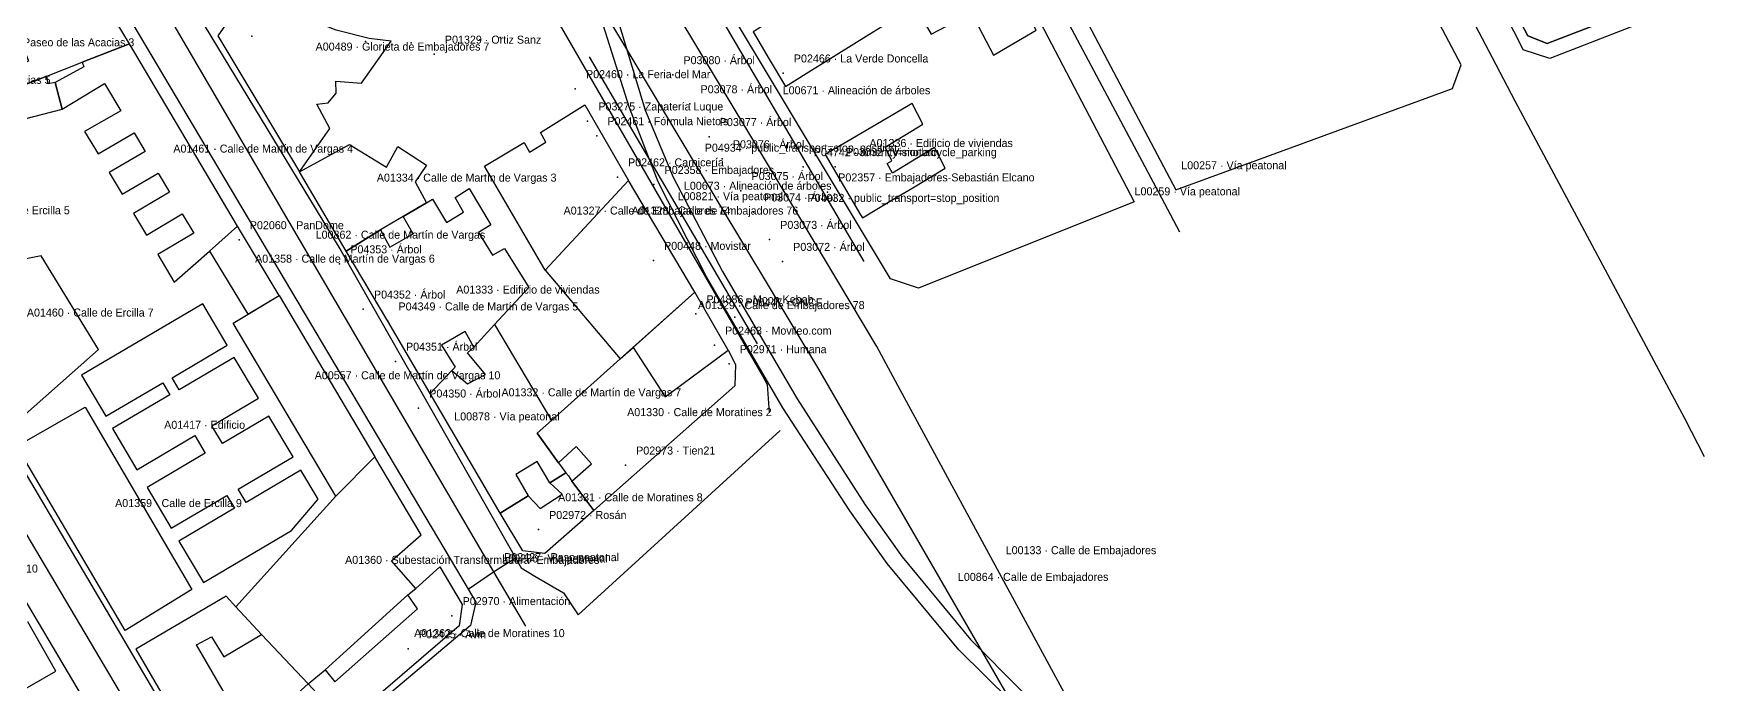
# Model space of a CAD drawing. Header units: metres. Extents: x 436207 to 441321, y 4465685 to 4475088.
# Drawn here: x 440306.6 to 440623, y 4472769.7 to 4472891.7 of the extents above; entities that cross this region are included whole.
import ezdxf

# ---------------------------------------------------------------- set-up
doc = ezdxf.new("R2010")
doc.units = ezdxf.units.M
for name, color, linetype, true_color in [('G_A_EDI', 7, 'CONTINUOUS', 0xa4a4a4), ('G_A_INF', 7, 'CONTINUOUS', 0x777777), ('G_L_EQU', 7, 'CONTINUOUS', 0x8e5aa4), ('G_L_TRA', 7, 'CONTINUOUS', 0x376b91), ('G_L_VER', 7, 'CONTINUOUS', 0x4d745d), ('G_L_VIA', 7, 'CONTINUOUS', 0x555555), ('G_P_ACC', 7, 'CONTINUOUS', 0xe68241), ('G_P_COM', 7, 'CONTINUOUS', 0xce3b37), ('G_P_EQU', 7, 'CONTINUOUS', 0x8e5aa4), ('G_P_TRA', 7, 'CONTINUOUS', 0x376b91), ('G_P_UMB', 7, 'CONTINUOUS', 0x9e6a39), ('G_P_VER', 7, 'CONTINUOUS', 0x4d745d), ('T_A_EDI', 7, 'CONTINUOUS', 0xa4a4a4), ('T_A_INF', 7, 'CONTINUOUS', 0x777777), ('T_L_VER', 7, 'CONTINUOUS', 0x4d745d), ('T_L_VIA', 7, 'CONTINUOUS', 0x555555), ('T_P_ACC', 7, 'CONTINUOUS', 0xe68241), ('T_P_COM', 7, 'CONTINUOUS', 0xce3b37), ('T_P_EQU', 7, 'CONTINUOUS', 0x8e5aa4), ('T_P_TRA', 7, 'CONTINUOUS', 0x376b91), ('T_P_UMB', 7, 'CONTINUOUS', 0x9e6a39), ('T_P_VER', 7, 'CONTINUOUS', 0x4d745d)]:
    doc.layers.add(name, color=color, linetype=linetype, true_color=true_color)

msp = doc.modelspace()

# ---------------------------------------------------------------- linework, layer by layer
at = {"layer": 'G_A_EDI'}
for points in [[(440627.16, 4473015.47), (440597.61, 4473005.05), (440561.8, 4472992.44), (440560.53, 4472996.15), (440543.42, 4472990.14), (440538.9, 4472988.56), (440537.3, 4472984.8), (440544.14, 4472971.96), (440549.22, 4472973.81), (440552.68, 4472964.04), (440555.14, 4472957.09), (440552.42, 4472956.14), (440568.03, 4472926.46), (440586.52, 4472891.29), (440590.19, 4472889.82), (440625.8, 4472903.57)], [(440301.6, 4472766.95), (440310.67, 4472772.21), (440305.46, 4472781.46)]]:
    msp.add_lwpolyline(points, dxfattribs=at)
for points in [[(440324.51, 4472889.79), (440323.09, 4472892.18), (440318.89, 4472899.27), (440314.77, 4472906.24), (440313.15, 4472906.82), (440310.99, 4472907.41), (440300.49, 4472903.71), (440302.08, 4472898.44), (440299.6, 4472897.38), (440300.31, 4472895.39), (440302.16, 4472896.05), (440305.59, 4472886.53), (440303.75, 4472885.87), (440305.04, 4472882.17), (440309.01, 4472883.73), (440315.64, 4472886.32)], [(440494.43, 4472892.35), (440486.45, 4472907.64), (440485.56, 4472907.16), (440483.75, 4472906.17), (440475.78, 4472901.84), (440478.47, 4472897.05), (440473.14, 4472894.26), (440474.75, 4472891.6), (440482.3, 4472895.56), (440486.42, 4472887.68), (440487.63, 4472888.34), (440491.09, 4472890.39), (440491.87, 4472890.83)], [(440310.58, 4472882.53), (440309.27, 4472882.28), (440309.01, 4472883.73), (440305.04, 4472882.17), (440303.75, 4472885.87), (440300.01, 4472884.53), (440296.58, 4472894.05), (440300.31, 4472895.39), (440299.6, 4472897.38), (440302.08, 4472898.44), (440300.49, 4472903.71), (440283.92, 4472897.77), (440283.06, 4472897.46), (440286.18, 4472888.77), (440287.95, 4472889.4), (440290.8, 4472881.46), (440289.03, 4472880.83), (440290.61, 4472876.43), (440295.8, 4472878.19), (440297.32, 4472873.81), (440311.87, 4472877.56)], [(440441.38, 4472892.06), (440444.39, 4472886.93), (440447.41, 4472881.76), (440451.33, 4472884.2), (440463.08, 4472891.51), (440466.33, 4472893.52), (440460.35, 4472903.76), (440458.67, 4472902.66), (440454.5, 4472900.21), (440447.88, 4472896.08), (440445.28, 4472894.47), (440444.6, 4472894.05)], [(440347.94, 4472901.25), (440341.04, 4472891.26), (440356.34, 4472865.8), (440362.04, 4472873.9), (440359.61, 4472878.46), (440361.73, 4472878.71), (440363.24, 4472880.52), (440363.16, 4472882.76), (440367.98, 4472882.4), (440373.52, 4472890.28), (440369.44, 4472890.79), (440363.21, 4472892.36), (440357.7, 4472894.56), (440351.53, 4472898.28)], [(440332.89, 4472845.13), (440339.51, 4472850.93), (440344.75, 4472855.63), (440324.51, 4472889.79), (440315.64, 4472886.32), (440315.96, 4472885.5), (440310.58, 4472882.53), (440311.87, 4472877.56), (440319.82, 4472882.34), (440322.88, 4472877.25), (440316.1, 4472873.38), (440318.61, 4472869.15), (440325.35, 4472873.13), (440327.44, 4472869.63), (440320.7, 4472865.65), (440323.11, 4472861.59), (440329.86, 4472865.57), (440331.99, 4472861.99), (440325.24, 4472858.01), (440327.66, 4472853.93), (440334.4, 4472857.91), (440336.56, 4472854.27), (440329.82, 4472850.31)], [(440409.83, 4472878.33), (440418.03, 4472864.2), (440402.4, 4472847.36), (440391.02, 4472866.84), (440398.47, 4472871.28), (440399.45, 4472869.48), (440402.5, 4472871.33), (440401.55, 4472873.15)], [(440454.89, 4472869.02), (440461.48, 4472857.76), (440461.85, 4472857.15), (440467.57, 4472860.61), (440471.29, 4472862.81), (440477.34, 4472866.49), (440475.34, 4472870.37), (440467.47, 4472865.52), (440466.46, 4472867.35), (440467.39, 4472867.86), (440466.51, 4472869.71), (440466.12, 4472870.42), (440473.18, 4472874.7), (440471.17, 4472878.62), (440458.94, 4472871.41)], [(440365.13, 4472850.93), (440356.34, 4472865.8), (440365.76, 4472870.91), (440372.64, 4472866.66), (440374.77, 4472870.54), (440380.15, 4472867.06), (440378.02, 4472863.93), (440380.15, 4472860), (440375.81, 4472857.39), (440371.52, 4472854.9)], [(440380.87, 4472824.23), (440372.92, 4472837.81), (440365.13, 4472850.93), (440371.52, 4472854.9), (440373.26, 4472851.66), (440377.69, 4472854.2), (440375.81, 4472857.39), (440380.15, 4472860), (440381.29, 4472860.67), (440383.9, 4472856.29), (440387.11, 4472858.26), (440385.55, 4472860.97), (440388.17, 4472862.64), (440392.19, 4472855.87), (440389.88, 4472854.43), (440392.5, 4472850.18), (440394.76, 4472851.45), (440399.32, 4472844.12), (440392.9, 4472837.16), (440389.01, 4472832.93), (440387.39, 4472835.84), (440382.99, 4472833.32), (440385.56, 4472829.19), (440384.88, 4472828.54)], [(440402.4, 4472847.36), (440416.46, 4472830.71), (440430.44, 4472843.23), (440418.03, 4472864.2)], [(440352.54, 4472842.62), (440344.75, 4472855.63), (440339.51, 4472850.93), (440346.68, 4472839.1)], [(440307.93, 4472850.07), (440305.11, 4472849.46), (440304.63, 4472850.22), (440300.51, 4472848.06), (440287.92, 4472840.84), (440301.69, 4472817.43), (440318.72, 4472832.51)], [(440370.48, 4472812.4), (440363.19, 4472804.97), (440343.94, 4472837.42), (440352.54, 4472842.62)], [(440418.91, 4472832.88), (440424.91, 4472823.6), (440436.68, 4472832.39), (440430.44, 4472843.23)], [(440359.84, 4472804.42), (440356.6, 4472809.87), (440346.36, 4472803.84), (440344.89, 4472806.3), (440355.17, 4472812.36), (440350.63, 4472820.01), (440341.94, 4472814.89), (440339.96, 4472818.21), (440348.68, 4472823.35), (440344.13, 4472831.01), (440333.8, 4472824.93), (440332.47, 4472827.18), (440342.83, 4472833.28), (440338.23, 4472841.05), (440315.5, 4472827.66), (440320.06, 4472819.98), (440330.72, 4472826.25), (440332.05, 4472824.01), (440321.29, 4472817.67), (440325.87, 4472809.95), (440336.74, 4472816.36), (440338.7, 4472813.05), (440327.82, 4472806.64), (440332.34, 4472799.01), (440342.76, 4472805.14), (440344.18, 4472802.74), (440333.73, 4472796.58), (440338.34, 4472788.82), (440354.87, 4472798.54)], [(440393.98, 4472801.78), (440380.87, 4472824.23), (440384.88, 4472828.54), (440387.85, 4472826.07), (440391.2, 4472827.78), (440387.87, 4472831.84), (440389.01, 4472832.93), (440392.9, 4472837.16), (440403.57, 4472819.18), (440400.87, 4472816.82), (440404.92, 4472811.24), (440406.29, 4472809.37), (440403.25, 4472807.47), (440400.91, 4472811.47), (440396.89, 4472809.09), (440399.23, 4472805.03)], [(440437.95, 4472825.66), (440411.53, 4472802.29), (440407.42, 4472807.83), (440411.06, 4472811.05), (440408.2, 4472814.3), (440404.92, 4472811.24), (440400.87, 4472816.82), (440403.57, 4472819.18), (440416.46, 4472830.71), (440418.91, 4472832.88), (440424.91, 4472823.6), (440436.68, 4472832.39), (440438.09, 4472829.66)], [(440336.2, 4472787.51), (440323.66, 4472779.83), (440303.42, 4472814.38), (440316.21, 4472821.7)], [(440411.53, 4472802.29), (440402.36, 4472794.26), (440398.19, 4472794.74), (440393.98, 4472801.78), (440399.23, 4472805.03), (440401.47, 4472802.66), (440405.56, 4472805.37), (440403.25, 4472807.47), (440406.29, 4472809.37), (440406.77, 4472808.83), (440407.42, 4472807.83)], [(440378.14, 4472787.72), (440382.66, 4472791.75), (440386.84, 4472784.71), (440386.26, 4472780.7), (440364.91, 4472762.31), (440357.97, 4472769.83), (440361.18, 4472772.45), (440362.98, 4472770.22), (440378.5, 4472783.88), (440376.66, 4472786.49)], [(440342.64, 4472786.23), (440325.69, 4472776.29), (440342.62, 4472747.2), (440346.9, 4472746.76), (440364.91, 4472762.31), (440357.97, 4472769.83), (440348.65, 4472761.41), (440349.81, 4472759.37), (440347.9, 4472758.14), (440346.96, 4472760), (440337.08, 4472777.12), (440339.85, 4472778.65), (440342.18, 4472774.87), (440349.25, 4472779.06), (440344.46, 4472784.25)]]:
    msp.add_lwpolyline(points, close=True, dxfattribs=at)
at = {"layer": 'G_A_INF'}
msp.add_lwpolyline([(440344.46, 4472784.25), (440349.25, 4472779.06), (440357.97, 4472769.83), (440361.18, 4472772.45), (440376.66, 4472786.49), (440378.14, 4472787.72), (440373.62, 4472792.9), (440379.17, 4472797.73), (440370.48, 4472812.4), (440363.19, 4472804.97)], close=True, dxfattribs=at)
at = {"layer": 'G_L_EQU'}
msp.add_lwpolyline([(440538.9, 4472988.56), (440543.42, 4472990.14), (440560.53, 4472996.15), (440625.91, 4473019.18), (440631.51, 4473021.16), (440632.89, 4473017.35), (440636.17, 4473008.31), (440638.96, 4473009.41), (440647.46, 4472985.73), (440632.84, 4472980.52), (440618.36, 4472974.74), (440625.12, 4472941.75), (440618.87, 4472940.44), (440623.98, 4472913.2), (440625.8, 4472903.57), (440590.19, 4472889.82), (440586.52, 4472891.29), (440568.03, 4472926.46), (440552.42, 4472956.14), (440544.14, 4472971.96), (440537.3, 4472984.8), (440538.9, 4472988.56)], dxfattribs=at)
at = {"layer": 'G_L_TRA'}
for points in [[(440625.98, 4472712.04), (440613.29, 4472712.48), (440602.21, 4472713.74), (440590.3, 4472715.51), (440579.98, 4472717.6), (440569.92, 4472720.26), (440562.22, 4472722.76), (440549.32, 4472727.97), (440537.77, 4472733.33), (440526.82, 4472739.1), (440517.62, 4472744.7), (440510.18, 4472749.61), (440500.66, 4472756.71), (440489.65, 4472766.59), (440479.9, 4472776.2), (440466.51, 4472792.38), (440459.52, 4472802.23), (440446.91, 4472821.57), (440432.66, 4472846.11), (440423.56, 4472863.92), (440418.21, 4472877.77), (440413.26, 4472893.37)], [(440416.14, 4472893.83), (440421.14, 4472877.33), (440426.38, 4472864.8), (440435.61, 4472847.14), (440449.65, 4472823.22), (440462.34, 4472803.37), (440469.28, 4472793.62), (440482.1, 4472778.12), (440491.6, 4472768.58), (440502.61, 4472759.21), (440511.88, 4472752.27), (440519.57, 4472747.03), (440528.59, 4472741.52), (440539.22, 4472735.74), (440551.1, 4472730.29), (440562.08, 4472725.94), (440570.62, 4472722.95), (440580.43, 4472720.44), (440590.57, 4472718.35), (440602.07, 4472716.76), (440613.32, 4472715.58), (440625.41, 4472715.14)]]:
    msp.add_lwpolyline(points, dxfattribs=at)
at = {"layer": 'G_L_VER'}
for points in [[(440427.71, 4472907.68), (440462.11, 4472848.98)], [(440410.67, 4472887.33), (440442.13, 4472833.55)]]:
    msp.add_lwpolyline(points, dxfattribs=at)
at = {"layer": 'G_L_VIA'}
for points in [[(440535.16, 4472992.28), (440641.48, 4473027.51), (440656.41, 4473032.45), (440657.03, 4473031.03), (440699.65, 4472934.45), (440698.11, 4472928.85), (440590.69, 4472887.06), (440585.68, 4472888.69), (440585.1, 4472889.83), (440534.85, 4472987.85)], [(440523.38, 4472994.03), (440527.92, 4472986), (440579.85, 4472887.21), (440584.11, 4472879.09), (440588.06, 4472871.7), (440615.9, 4472819.63), (440619.57, 4472812.45)], [(440523.3, 4472981.95), (440518.43, 4472983.3), (440469.93, 4472965.54), (440468.67, 4472960.77), (440520.58, 4472862.41), (440572.44, 4472881.41), (440574.08, 4472885.88), (440523.3, 4472981.95)], [(440459.69, 4472970.28), (440463.62, 4472962.91), (440517.31, 4472862.01), (440521.28, 4472854.57)], [(440450.25, 4472959.16), (440459.94, 4472961.28), (440512.77, 4472860.16), (440472.33, 4472843.99), (440467.11, 4472845.76), (440426.47, 4472913.61)], [(440316.42, 4472922.11), (440330.89, 4472896.61), (440392.72, 4472790.82), (440398.72, 4472780.62)], [(440325.15, 4472893.48), (440387.94, 4472787.59), (440389.4, 4472785.14), (440388.4, 4472780.75), (440347.97, 4472746.64), (440347.23, 4472746.01), (440341.88, 4472746.84), (440340.37, 4472749.41), (440257.78, 4472889.43), (440256.7, 4472891.25), (440310.49, 4472910.66)], [(440554.12, 4472678.75), (440503.38, 4472761.72), (440499.29, 4472768.87), (440468.91, 4472824.96), (440464.58, 4472833.06), (440449.56, 4472858.16), (440421.28, 4472905.2), (440420.63, 4472906.29)], [(440410.94, 4472900.01), (440430.31, 4472867.57), (440453.64, 4472828.79), (440458.69, 4472820.05), (440487.78, 4472769.77), (440497.05, 4472753.76), (440539.45, 4472680.64), (440543.52, 4472673.63)], [(440431.03, 4472581.37), (440426.36, 4472589.44), (440349.31, 4472723.08), (440343.08, 4472733.85), (440335.7, 4472746.36), (440252.26, 4472887.28), (440248.07, 4472898.62)], [(440335.12, 4472898.94), (440364.13, 4472851.06), (440380.93, 4472821.47), (440396.84, 4472793.45), (440397.93, 4472791.54), (440400.49, 4472790.03), (440405.84, 4472786.87), (440408.6, 4472782.74), (440446.45, 4472817.3)], [(440403.84, 4472895.6), (440443.1, 4472827.53), (440444, 4472825.95), (440444.4, 4472820.68)], [(440245.06, 4472886.66), (440202.13, 4472870.82), (440199.71, 4472865.57), (440288.81, 4472702.83), (440289.54, 4472701.49), (440294.59, 4472700.23), (440295.91, 4472701.35), (440330.5, 4472730.76), (440332.93, 4472732.82), (440333.32, 4472737.59), (440330.56, 4472742.27), (440246.49, 4472884.24), (440245.06, 4472886.66)], [(440387.94, 4472787.59), (440392.72, 4472790.82), (440396.84, 4472793.45)]]:
    msp.add_lwpolyline(points, dxfattribs=at)
at = {"layer": 'G_P_ACC'}
msp.add_point((440392.72, 4472790.82), dxfattribs=at)
at = {"layer": 'G_P_COM'}
for p in [(440347.4, 4472891.25), (440368.73, 4472890.22), (440377.29, 4472889.97), (440381.61, 4472887.82), (440447, 4472884.29), (440408.05, 4472881.35), (440410.36, 4472875.3), (440415.93, 4472864.82), (440456.76, 4472866.75), (440345.05, 4472853.04), (440422.68, 4472849.17), (440437.93, 4472838.57), (440434.11, 4472833.28), (440436.85, 4472829.8), (440417.45, 4472810.8), (440401.14, 4472798.72), (440384.93, 4472782.58)]:
    msp.add_point(p, dxfattribs=at)
at = {"layer": 'G_P_EQU'}
for p in [(440390.16, 4472890.52), (440412.05, 4472872.54), (440450.74, 4472866.73), (440376.73, 4472776.36)]:
    msp.add_point(p, dxfattribs=at)
at = {"layer": 'G_P_TRA'}
for p in [(440430.31, 4472867.57), (440422.78, 4472863.4), (440455.32, 4472862), (440449.56, 4472858.16)]:
    msp.add_point(p, dxfattribs=at)
at = {"layer": 'G_P_UMB'}
for p in [(440393.99, 4472890.99), (440430.62, 4472839.15), (440372.92, 4472837.81)]:
    msp.add_point(p, dxfattribs=at)
at = {"layer": 'G_P_VER'}
for p in [(440426.31, 4472883.97), (440429.52, 4472878.52), (440433.13, 4472872.37), (440435.57, 4472868.21), (440439.08, 4472862.25), (440441.43, 4472858.24), (440444.45, 4472853.1), (440446.88, 4472848.98), (440363.88, 4472848.52), (440368.32, 4472840.04), (440374.32, 4472830.27), (440378.68, 4472821.49)]:
    msp.add_point(p, dxfattribs=at)

# ---------------------------------------------------------------- texts
at = {"layer": 'T_A_EDI'}
for s, p in [('A00240 · Paseo de las Acacias 3', (440295.85, 4472889.32)), ('A00489 · Glorieta de Embajadores 7', (440359.38, 4472888.52)), ('A01463 · Paseo de las Acacias 5', (440280.15, 4472882.29)), ('A01461 · Calle de Martín de Vargas 4', (440332.72, 4472869.4)), ('A01336 · Edificio de viviendas', (440463.17, 4472870.44)), ('A01334 · Calle de Martín de Vargas 3', (440370.85, 4472863.96)), ('A01462 · Calle de Ercilla 5', (440289.56, 4472857.84)), ('A01327 · Calle de Embajadores 74', (440405.85, 4472857.78)), ('A01328 · Calle de Embajadores 76', (440418.61, 4472857.78)), ('A01358 · Calle de Martín de Vargas 6', (440348.04, 4472848.77)), ('A01333 · Edificio de viviendas', (440385.73, 4472842.97)), ('A01460 · Calle de Ercilla 7', (440305.27, 4472838.67)), ('A01329 · Calle de Embajadores 78', (440431.04, 4472840.06)), ('A00557 · Calle de Martín de Vargas 10', (440359.21, 4472826.91)), ('A01332 · Calle de Martín de Vargas 7', (440394.21, 4472823.71)), ('A01330 · Calle de Moratines 2', (440417.76, 4472820)), ('A01417 · Edificio', (440331, 4472817.62)), ('A01359 · Calle de Ercilla 9', (440321.81, 4472802.95)), ('A01331 · Calle de Moratines 8', (440404.82, 4472804.04)), ('A01391 · Ercilla 10', (440290.38, 4472790.68)), ('A01362 · Calle de Moratines 10', (440377.84, 4472778.58))]:
    msp.add_text(s, height=1.5, dxfattribs=at).set_placement(p)
at = {"layer": 'T_A_INF'}
msp.add_text('A01360 · Subestación Transformadora "Embajadores"', height=1.5, dxfattribs=at).set_placement((440364.91, 4472792.31))
at = {"layer": 'T_L_VER'}
for s, p in [('L00671 · Alineación de árboles', (440446.91, 4472880.33)), ('L00673 · Alineación de árboles', (440428.4, 4472862.44))]:
    msp.add_text(s, height=1.5, dxfattribs=at).set_placement(p)
at = {"layer": 'T_L_VIA'}
for s, p in [('L00257 · Vía peatonal', (440521.6, 4472866.27)), ('L00821 · Vía peatonal', (440427.24, 4472860.48)), ('L00259 · Vía peatonal', (440512.85, 4472861.39)), ('L00862 · Calle de Martín de Vargas', (440359.39, 4472853.26)), ('L00878 · Vía peatonal', (440385.36, 4472819.2)), ('L00133 · Calle de Embajadores', (440488.7, 4472794.12)), ('L00236 · Vía peatonal', (440394.36, 4472792.57)), ('L00864 · Calle de Embajadores', (440479.74, 4472789.12))]:
    msp.add_text(s, height=1.5, dxfattribs=at).set_placement(p)
at = {"layer": 'T_P_ACC'}
msp.add_text('P02427 · Paso peatonal', height=1.5, dxfattribs=at).set_placement((440394.72, 4472792.82))
at = {"layer": 'T_P_COM'}
for s, p in [('P01329 · Ortiz Sanz', (440383.61, 4472889.82)), ('P02466 · La Verde Doncella', (440449, 4472886.29)), ('P02460 · La Feria del Mar', (440410.05, 4472883.35)), ('P03275 · Zapatería Luque', (440412.36, 4472877.3)), ('P02462 · Carnicería', (440417.93, 4472866.82)), ('P03032 · Visionlab', (440458.76, 4472868.75)), ('P02060 · PanDome', (440347.05, 4472855.04)), ('P00448 · Movistar', (440424.68, 4472851.17)), ('P00447 · ONCE', (440439.93, 4472840.57)), ('P02463 · Movileo.com', (440436.11, 4472835.28)), ('P02971 · Humana', (440438.85, 4472831.8)), ('P02973 · Tien21', (440419.45, 4472812.8)), ('P02972 · Rosán', (440403.14, 4472800.72)), ('P02970 · Alimentación', (440386.93, 4472784.58))]:
    msp.add_text(s, height=1.5, dxfattribs=at).set_placement(p)
at = {"layer": 'T_P_EQU'}
for s, p in [("P02461 · Fórmula Nieto's", (440414.05, 4472874.54)), ('P04742 · amenity=motorcycle_parking', (440452.74, 4472868.73)), ('P02425 · Avin', (440378.73, 4472778.36))]:
    msp.add_text(s, height=1.5, dxfattribs=at).set_placement(p)
at = {"layer": 'T_P_TRA'}
for s, p in [('P04934 · public_transport=stop_position', (440432.31, 4472869.57)), ('P02358 · Embajadores', (440424.78, 4472865.4)), ('P02357 · Embajadores-Sebastián Elcano', (440457.32, 4472864)), ('P04932 · public_transport=stop_position', (440451.56, 4472860.16))]:
    msp.add_text(s, height=1.5, dxfattribs=at).set_placement(p)
at = {"layer": 'T_P_UMB'}
for s, p in [('P04886 · Moon Kebab', (440432.62, 4472841.15)), ('P04349 · Calle de Martín de Vargas 5', (440374.92, 4472839.81))]:
    msp.add_text(s, height=1.5, dxfattribs=at).set_placement(p)
at = {"layer": 'T_P_VER'}
for s, p in [('P03080 · Árbol', (440428.31, 4472885.97)), ('P03078 · Árbol', (440431.52, 4472880.52)), ('P03077 · Árbol', (440435.13, 4472874.37)), ('P03076 · Árbol', (440437.57, 4472870.21)), ('P03075 · Árbol', (440441.08, 4472864.25)), ('P03074 · Árbol', (440443.43, 4472860.24)), ('P03073 · Árbol', (440446.45, 4472855.1)), ('P04353 · Árbol', (440365.88, 4472850.52)), ('P03072 · Árbol', (440448.88, 4472850.98)), ('P04352 · Árbol', (440370.32, 4472842.04)), ('P04351 · Árbol', (440376.32, 4472832.27)), ('P04350 · Árbol', (440380.68, 4472823.49))]:
    msp.add_text(s, height=1.5, dxfattribs=at).set_placement(p)

doc.saveas('drawing.dxf')
